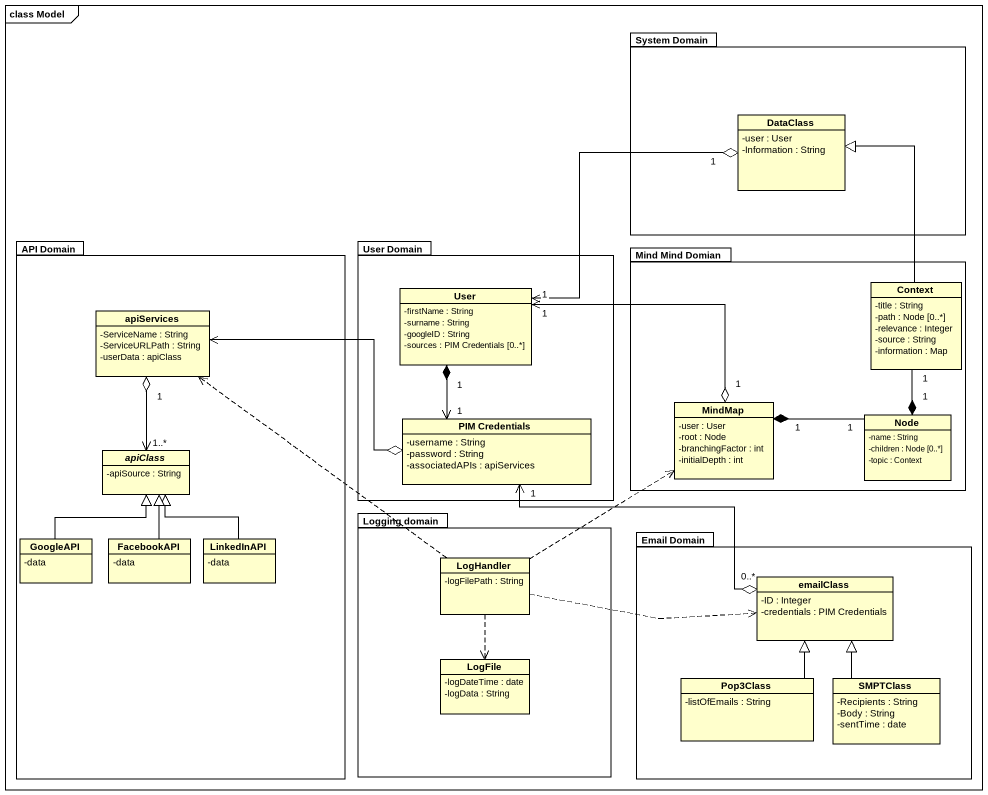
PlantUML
@startuml
mainframe class Model
hide circle
hide empty members
skinparam classAttributeIconSize 0
package "System Domain" as System_Domain {
  class "DataClass" as DataClass_ {
    -user : User
    -Information : String
  }
}
package "API Domain" as API_Domain {
  class apiServices {
    -ServiceName : String
    -ServiceURLPath : String
    -userData : apiClass
  }
  abstract class apiClass {
    -apiSource : String
  }
  class GoogleAPI {
    -data
  }
  class FacebookAPI {
    -data
  }
  class LinkedInAPI {
    -data
  }
}
package "User Domain" as User_Domain {
  class User {
    -firstName : String
    -surname : String
    -googleID : String
    -sources : PIM Credentials [0..*]
  }
  class "PIM Credentials" as PIM_Credentials {
    -username : String
    -password : String
    -associatedAPIs : apiServices
  }
}
package "Mind Mind Domian" as Mind_Mind_Domian {
  class Context {
    -title : String
    -path : Node [0..*]
    -relevance : Integer
    -source : String
    -information : Map
  }
  class MindMap {
    -user : User
    -root : Node
    -branchingFactor : int
    -initialDepth : int
  }
  class "Node" as Node_ {
    -name : String
    -children : Node [0..*]
    -topic : Context
  }
}
package "Logging domain" as Logging_domain {
  class LogHandler {
    -logFilePath : String
  }
  class LogFile {
    -logDateTime : date
    -logData : String
  }
}
package "Email Domain" as Email_Domain {
  class emailClass {
    -ID : Integer
    -credentials : PIM Credentials
  }
  class Pop3Class {
    -listOfEmails : String
  }
  class SMPTClass {
    -Recipients : String
    -Body : String
    -sentTime : date
  }
}
DataClass_ "1" o-left-> "1" User
apiServices "1" o--> "1..*" apiClass
User "1" *--> "1" PIM_Credentials
Context -up-|> DataClass_
PIM_Credentials o-left-> apiServices
MindMap "1" o-left-> "1" User
MindMap "1" *-right- "1" Node_
Node_ "1" *-up- "1" Context
GoogleAPI -up-|> apiClass
FacebookAPI -up-|> apiClass
LinkedInAPI -up-|> apiClass
LogHandler .up.> apiServices
LogHandler .up.> MindMap
LogHandler .right.> emailClass
LogHandler ..> LogFile
emailClass "0..*" o-left-> "1" PIM_Credentials
Pop3Class -up-|> emailClass
SMPTClass -up-|> emailClass
@enduml
